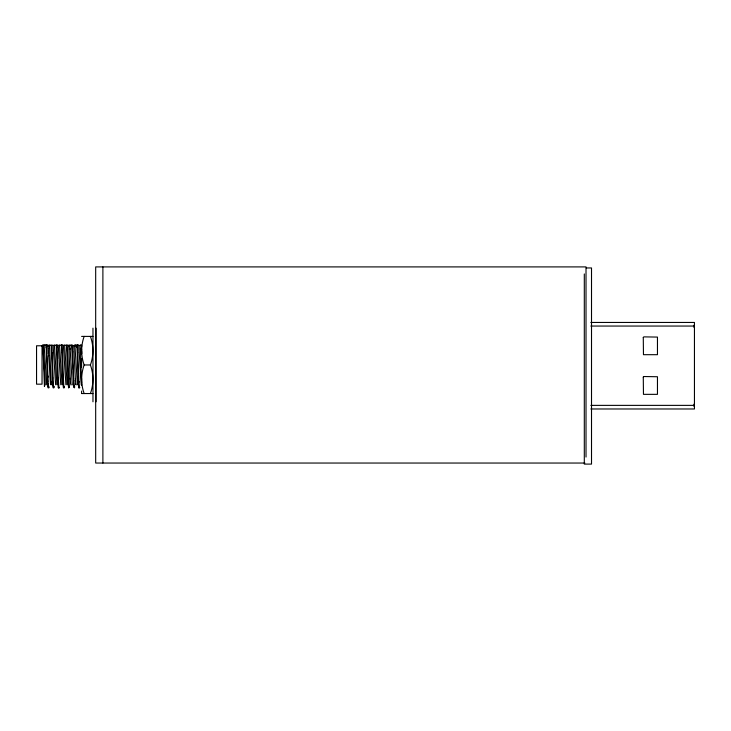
<?xml version="1.0" encoding="UTF-8"?>
<svg xmlns="http://www.w3.org/2000/svg" width="731" height="731" viewBox="0 0 731 731"><rect width="100%" height="100%" fill="white"/><g stroke="black" fill="none" stroke-linecap="round" stroke-linejoin="round"><path stroke-width="1.1" d="M42.928 345.425L42.042 346.083L42.928 345.26L43.759 345.525M80.383 348.742L81.607 385.063M81.607 351.328L81.607 353.758L81.607 348.998M81.607 378.439L81.607 382.834M74.425 346.357L74.589 345.196L78.738 345.196L81.269 384.862M48.813 346.055L48.95 345.196L53.089 345.196L55.657 384.753M44.536 385.977L44.454 386.516L42.928 345.196M69.335 345.955L69.463 345.196L73.685 345.608L75.357 378.804M51.225 382.249L49.416 345.196M79.679 345.397L81.607 345.196L81.607 346.942M84.156 336.406C80.839 345.58 80.839 355.796 84.156 364.97C80.839 374.153 80.839 384.369 84.156 393.543M90.406 393.543C93.742 384.369 93.742 374.153 90.406 364.97C93.742 355.796 93.742 345.58 90.406 336.406M50.54 384.707L48.694 355.485M67.188 384.789L64.63 345.196M60.783 384.753L58.224 345.196L54.076 345.196M62.071 384.753L59.503 345.196M56.936 384.753L54.377 345.196M65.918 384.753L63.35 345.196L59.202 345.196M46.665 384.808L44.116 345.196M69.445 387.457L67.151 345.196M73.932 387.467L71.647 345.196M72.287 384.89L70.112 348.495M75.375 346.019L75.914 345.196M77.44 384.817L74.891 345.196M70.971 384.99L70.56 383.437M80.483 345.196L80.072 345.507L81.04 345.196M74.937 345.434L75.43 345.196M70.304 345.196L69.756 345.196M76.125 384.926L75.777 384.195M78.391 345.196L77.413 345.196M44.024 345.196L47.122 345.196M71.419 345.196L72.762 345.196M586.363 267.957L591.516 267.957L591.516 464.094L584.307 464.094L584.307 273.942M590.84 322.453L694.45 322.453L694.45 408.976L590.84 408.976M693.728 325.332L694.45 325.332M590.84 326.053L694.45 326.053M693.728 327.132L694.45 327.132M81.607 336.406L92.965 336.406M42.59 345.196L47.963 345.196L48.31 348.431M64.328 345.196L68.476 345.196L68.577 345.818M84.156 364.97L90.406 364.97M81.607 393.543L92.965 393.543M693.728 404.289L694.45 404.289M590.84 405.376L694.45 405.376M693.728 406.098L694.45 406.098M584.873 463.043L95.679 463.043L95.679 266.906L586.015 266.906L586.015 457.058M45.313 385.027L43.028 347.061M47.853 345.196L48.045 345.681M51.133 345.196L51.234 346.768M46.638 345.196L46.747 346.768M76.773 345.196L76.901 347.335M66.512 345.196L67.846 377.726M56.899 345.196L57.036 347.335M56.26 345.196L57.594 377.735M45.998 345.196L46.135 347.335M68.897 349.5L70.249 379.124M63.496 380.65L62.427 352.945M62.857 380.65L61.788 352.954M47.469 380.65L46.537 356.28M52.541 379.553L51.535 353.046M72.607 351.255L73.338 370.58M78.107 377.717L77.303 356.271M58.233 377.726L57.566 359.835M53.107 377.735L52.166 352.954M47.954 377.242L47.149 355.531M77.806 352.79L78.592 373.943M102.888 266.906L102.888 463.043M96.072 328.164L96.072 401.785M92.965 328.164L92.965 401.785M81.607 358.565L81.607 367.072M81.607 391.076L81.607 392.922M77.413 344.95A22.926 0.585 88.5 0 1 77.806 352.552M76.892 346.357A22.926 0.521 88.4 0 1 77.322 355.577M78.975 382.203A22.926 0.457 88.3 0 1 78.601 373.587M78.363 382.34A22.926 0.484 88.3 0 1 78.107 376.931M79.368 386.854A22.926 0.667 88.8 0 1 78.994 381.481M78.637 386.233A22.926 0.667 88.8 0 1 78.372 382.477M78.902 387.832A22.926 0.786 89.4 0 1 78.637 386.242M79.77 387.393A22.926 0.813 89.7 0 1 79.377 386.937M79.176 387.037A22.926 0.822 -90 0 1 78.902 387.823M54.167 386.452A22.926 0.813 -89.7 0 1 53.774 387.658A22.926 0.795 89.5 0 1 53.5 385.319M53.454 387.055A22.926 0.813 -89.7 0 1 53.153 387.741A22.926 0.804 89.6 0 1 52.842 385.401M53.509 385.593A22.926 0.64 88.7 0 1 53.098 378.183M52.851 385.831A22.926 0.694 88.9 0 1 52.531 380.559M51.773 345.854A22.926 0.548 88.5 0 1 52.157 353.621M51.243 347.508A22.926 0.484 88.3 0 1 51.526 353.749M57 345.114A22.926 0.512 88.4 0 1 57.621 358.793M58.498 383.035A22.926 0.512 88.4 0 1 58.233 377.607M57.859 383.026A22.926 0.512 88.4 0 1 57.594 377.589M58.261 387.357A22.926 0.731 89.1 0 1 57.868 382.578M58.891 386.909A22.926 0.667 88.8 0 1 58.507 381.545M58.526 387.585A22.926 0.822 89.8 0 1 58.261 387.54M59.165 387.585A22.926 0.822 89.8 0 1 58.9 387.54M59.302 387.357A22.926 0.804 -89.6 0 1 59.165 387.85M58.663 387.384A22.926 0.804 -89.6 0 1 58.526 387.85M62.025 344.758A22.926 0.594 88.6 0 1 62.437 352.506M61.386 344.785A22.926 0.603 88.6 0 1 61.797 352.543M62.857 380.275A22.926 0.603 88.6 0 0 63.122 384.881A22.926 0.795 89.4 0 0 63.524 387.869A22.926 0.822 -89.8 0 0 63.789 386.763M63.496 380.33A22.926 0.603 88.6 0 0 63.761 384.926A22.926 0.786 89.4 0 0 64.164 387.859A22.926 0.822 -89.8 0 0 64.429 386.745M68.111 383.035A22.926 0.512 88.4 0 1 67.846 377.598M68.504 386.955A22.926 0.676 88.8 0 1 68.129 381.655M68.778 387.585A22.926 0.822 89.8 0 1 68.513 387.54M68.915 386.946A22.926 0.804 -89.5 0 1 68.778 387.704M74.672 386.498A22.926 0.777 -89.3 0 1 74.425 387.841A22.926 0.822 89.8 0 1 74.059 385.913M74.069 386.224A22.926 0.704 89 0 1 73.694 380.175M73.712 381.107A22.926 0.466 88.3 0 1 73.31 371.293M72.296 346.055A22.926 0.539 88.5 0 1 72.607 352.223M46.729 345.26A22.926 0.567 88.5 0 1 47.177 354.297M46.135 346.969A22.926 0.503 88.4 0 1 46.537 356.034M48.246 382.085A22.926 0.475 88.3 0 1 47.963 375.99M47.862 386.151A22.926 0.658 88.8 0 1 47.478 379.846M48.456 386.014A22.926 0.685 88.9 0 1 48.255 383.181M48.465 385.264A22.926 0.768 89.3 0 0 48.758 387.713A22.926 0.822 -89.9 0 0 49.068 386.946M47.871 386.525A22.926 0.795 89.5 0 0 48.136 387.869A22.926 0.822 -89.9 0 0 48.401 386.909M68.577 345.434A20.221 0.74 89 0 1 68.897 348.815M70.551 382.834A20.221 0.649 88.6 0 1 70.258 378.329M48.31 348.687A20.13 0.521 88.2 0 1 48.694 355.723M51.563 384.771A20.112 0.758 89.1 0 1 51.225 381.719M69.811 345.754A20.249 0.731 88.9 0 1 70.103 349.08M75.777 384.067A20.157 0.685 88.7 0 1 75.357 378.585M80.072 345.8A20.121 0.74 89 0 1 80.373 349.281M643.28 337.402L643.463 354.69L657.461 354.69L657.461 337.082L643.974 336.872L643.28 337.402M643.28 377.068L643.463 394.347L657.461 394.347L657.461 376.739L643.974 376.529L643.28 377.068M42.042 345.781L36.55 345.781L36.55 384.168L42.042 384.168L42.042 345.781"/></g></svg>
